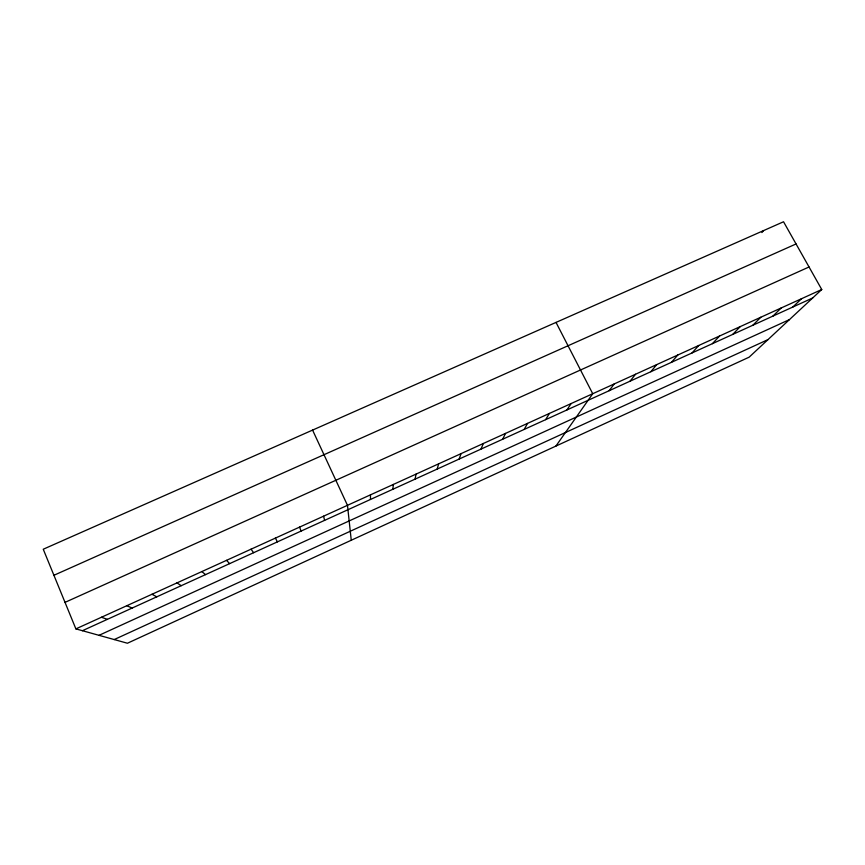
<?xml version="1.0" encoding="UTF-8"?>
<svg xmlns="http://www.w3.org/2000/svg" width="865" height="865" viewBox="0 0 865 865"><rect width="100%" height="100%" fill="white"/><g stroke="black" fill="none" stroke-linecap="round" stroke-linejoin="round"><path stroke-width="1.3" d="M370.458 499.462L370.479 494.845M392.84 489.266L393.348 484.443M415.081 479.134L416.065 474.107M437.182 469.068L438.642 463.835M459.142 459.066L461.067 453.628M480.962 449.119L483.362 443.486M502.662 439.236L505.506 433.408M524.212 429.408L527.52 423.396M545.642 419.644L549.394 413.438M566.932 409.945L571.127 403.555M555.892 446.091L592.73 393.726L556.022 322.407M609.133 390.721L614.193 383.952M630.044 381.195L635.526 374.253M761.914 232.555L763.481 230.641M650.826 371.723L656.73 364.608M671.489 362.305L677.803 355.018M692.022 352.952L698.747 345.492M712.425 343.654L719.561 336.02M732.72 334.409L740.245 326.602M752.885 325.218L760.811 317.25M772.932 316.082L781.246 307.951M792.859 306.999L801.563 298.706M821.75 289.515L749.144 357.169L127.425 643.236L75.882 628.887L43.25 549.232L783.539 221.764L821.75 289.515L75.882 628.887M114.212 639.559L768.001 339.599M99.021 635.321L789.486 319.585M82.434 630.704L812.678 297.982M65.026 602.364L809.045 266.982M53.922 575.279L796.049 243.952M101.421 617.264L107.379 619.34M126.787 605.727L132.161 608.052M151.981 594.266L156.781 596.828M176.99 582.88L181.228 585.692M201.837 571.581L205.513 574.62M226.522 560.347L229.647 563.623M251.034 549.189L253.618 552.703M275.384 538.116L277.427 541.858M312.579 430.1L347.471 505.322L351.255 540.247M299.571 527.109L301.085 531.078M323.596 516.178L324.591 520.362"/></g></svg>
